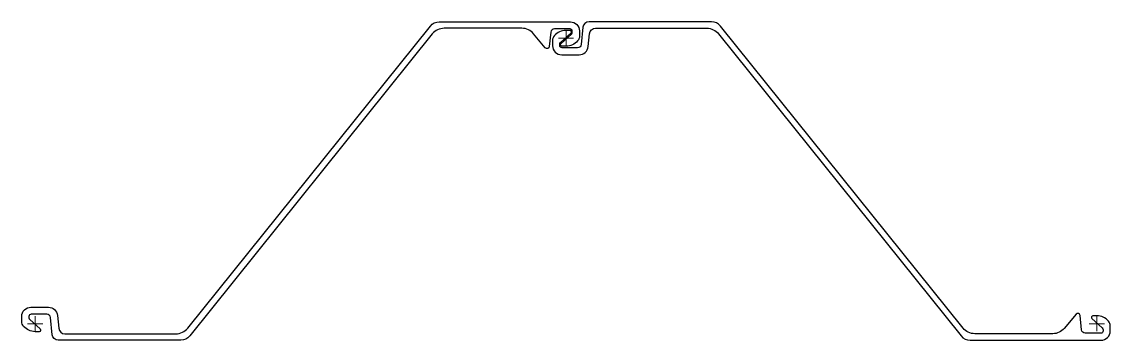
# Model space of a CAD drawing. Header units: millimetres. Extents: x -3 to 1432, y -709 to -290.
import ezdxf

# ---------------------------------------------------------------- set-up
doc = ezdxf.new("R2010")
doc.units = ezdxf.units.MM
doc.layers.add('ref', color=4, linetype='Continuous', lineweight=5)

# ---------------------------------------------------------------- blocks, each defined once
blk = doc.blocks.new('AZ17-700-s')
blk.add_lwpolyline([(-17.1, -0.5, -0.088672), (-17.8, 3), (-17.8, 9.7, -0.414214), (-5.7, 21.7), (17.4, 21.7, -0.385314), (29.3, 10.9), (31, -6, 0.385314), (39, -13.3), (185.5, -13.3, 0.227194), (201.1, -5.8), (521.1, 392.1, -0.227194), (532.8, 397.7), (705.8, 397.7, -0.414214), (717.8, 385.7), (717.8, 379, -0.17875), (715.3, 372.5, -0.219232), (700.2, 365.5), (694.9, 365.5, -0.687239), (693.5, 369.2), (707.3, 381.6, 0.212557), (708.3, 383.9), (708.3, 385.5, 0.414214), (705.3, 388.5), (684.9, 388.5, 0.385314), (679.9, 384), (678, 365.2, -0.663703), (672.7, 363.6), (657.2, 382.1, 0.221695), (641.9, 389.2), (539.2, 389.2, 0.227194), (523.6, 381.8), (203.7, -16.1, -0.227194), (192, -21.8), (30.4, -21.8, -0.385314), (22.4, -14.5), (20.1, 8, 0.385314), (15.2, 12.5), (-5.2, 12.5, 0.414214), (-8.3, 9.5), (-8.3, 7.9, 0.212557), (-7.3, 5.6), (6.5, -6.8, -0.687234), (5.1, -10.5), (-0.2, -10.5, -0.219232), (-15.3, -3.5, -0.088672), (-17.1, -0.5)], format="xyb")
at = {"layer": 'ref'}
for p, q in [((710, 376), (690, 376)), ((700, 366), (700, 386)), ((10, 0), (-10, 0)), ((0, -10), (0, 10))]:
    blk.add_line(p, q, dxfattribs=at)
blk = doc.blocks.new('AZ17-700-d')
blk.add_blockref('AZ17-700-s', (0, 0))
at = {"xscale": -1, "rotation": 180}
blk.add_blockref('AZ17-700-s', (700, 376), dxfattribs=at)

msp = doc.modelspace()

# ---------------------------------------------------------------- block references
msp.add_blockref('AZ17-700-d', (14.5, -687.5))

doc.saveas('drawing.dxf')
